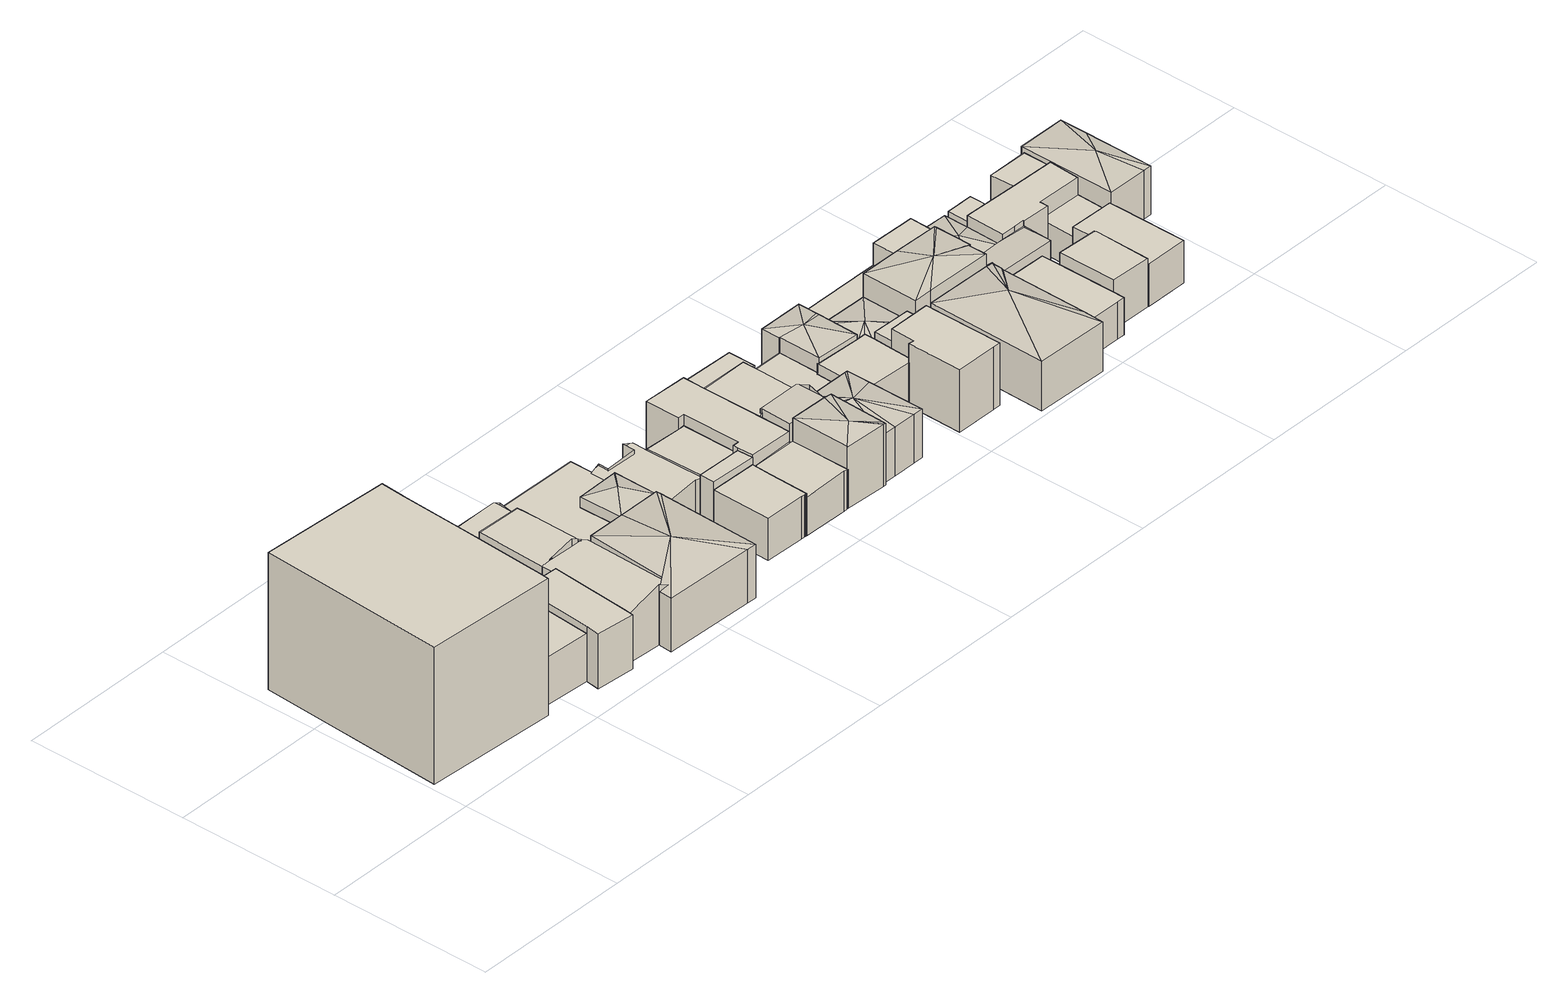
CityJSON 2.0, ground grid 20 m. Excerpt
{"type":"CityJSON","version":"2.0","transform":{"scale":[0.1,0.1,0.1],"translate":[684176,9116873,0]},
"CityObjects":{
"building1":{"type":"Building","attributes":{"Building Type":"Office Building","Roof Shape":"flat","Roof Material":"Asbestos Sheet","Roof Material Code":"4","Roof Direction":"west","Building Height":16.91,"Roof Slope":10.4,"Footprint Area":378.15,"Solar PV Capacity Low":50.99,"Solar PV Capacity High":66.97,"Solar Annual Energy Low":73525,"Solar Annual Energy High":96900,"Suitable PV Area":304.41},"geometry":[{"type":"MultiSurface","lod":"2.2","boundaries":[[[0,1,2,3,4,5,6,7,8]],[[8,7,9,10]],[[7,6,11,9]],[[6,5,12,11]],[[5,4,13,12]],[[4,3,14,13]],[[3,2,15,14]],[[2,1,16,15]],[[1,0,17,16]],[[0,8,10,17]],[[10,9,11,12,13,14,15,16,17]]]}]},
"building2":{"type":"Building","attributes":{"Building Type":"Residential","Roof Shape":"flat","Roof Material":"Concrete Glazed Tile","Roof Material Code":"1","Roof Direction":"west","Building Height":5.93,"Roof Slope":6.7,"Footprint Area":62.79,"Solar PV Capacity Low":7.86,"Solar PV Capacity High":10.33,"Solar Annual Energy Low":11335,"Solar Annual Energy High":14939,"Suitable PV Area":46.93},"geometry":[{"type":"MultiSurface","lod":"2.2","boundaries":[[[18,19,20,3,2,21]],[[21,2,22,23]],[[2,3,24,22]],[[3,20,25,24]],[[20,19,26,25]],[[19,18,27,26]],[[18,21,23,27]],[[23,22,24,25,26,27]]]}]},
"building3":{"type":"Building","attributes":{"Building Type":"Residential","Roof Shape":"gable","Roof Material":"Concrete Glazed Tile","Roof Material Code":"1","Roof Direction":"west","Building Height":7.14,"Roof Slope":30.7,"Footprint Area":51.13,"Solar PV Capacity Low":6.4,"Solar PV Capacity High":8.41,"Solar Annual Energy Low":9231,"Solar Annual Energy High":12165,"Suitable PV Area":38.22},"geometry":[{"type":"MultiSurface","lod":"2.2","boundaries":[[[20,19,28,6,5,4,3]],[[3,4,29,30]],[[4,5,31,29]],[[5,6,32,31]],[[6,28,33,32]],[[28,19,34,33]],[[19,20,35,34]],[[20,3,30,35]],[[30,29,31,32,33,34,35]]]}]},
"building4":{"type":"Building","attributes":{"Building Type":"Residential","Roof Shape":"shed","Roof Material":"Concrete Glazed Tile","Roof Material Code":"1","Roof Direction":"west","Building Height":6.71,"Roof Slope":10.7,"Footprint Area":51.54,"Solar PV Capacity Low":6.45,"Solar PV Capacity High":8.48,"Solar Annual Energy Low":9305,"Solar Annual Energy High":12263,"Suitable PV Area":38.53},"geometry":[{"type":"MultiSurface","lod":"2.2","boundaries":[[[36,37,38,39,40,18,21]],[[21,18,41,42]],[[18,40,43,41]],[[40,39,44,43]],[[39,38,45,44]],[[38,37,46,45]],[[37,36,47,46]],[[36,21,42,47]],[[42,41,43,44,45,46,47]]]}]},
"building5":{"type":"Building","attributes":{"Building Type":"Residential","Roof Shape":"flat","Roof Material":"Concrete Glazed Tile","Roof Material Code":"1","Roof Direction":"west","Building Height":4.11,"Roof Slope":14.9,"Footprint Area":63.39,"Solar PV Capacity Low":7.94,"Solar PV Capacity High":10.42,"Solar Annual Energy Low":11444,"Solar Annual Energy High":15082,"Suitable PV Area":47.38},"geometry":[{"type":"MultiSurface","lod":"2.2","boundaries":[[[40,48,49,50,28,19,18]],[[18,19,51,52]],[[19,28,53,51]],[[28,50,54,53]],[[50,49,55,54]],[[49,48,56,55]],[[48,40,57,56]],[[40,18,52,57]],[[51,53,54,55,56,57,52]]]}]},
"building6":{"type":"Building","attributes":{"Building Type":"Residential","Roof Shape":"gable","Roof Material":"Concrete Glazed Tile","Roof Material Code":"1","Roof Direction":"west","Building Height":5.89,"Roof Slope":33.6,"Footprint Area":78.07,"Solar PV Capacity Low":9.78,"Solar PV Capacity High":12.84,"Solar Annual Energy Low":14096,"Solar Annual Energy High":18577,"Suitable PV Area":58.36},"geometry":[{"type":"MultiSurface","lod":"2.2","boundaries":[[[58,59,60,61,62,48,40,39,38,63,64]],[[64,63,65,66]],[[63,38,67,65]],[[38,39,68,67]],[[39,40,69,68]],[[40,48,70,69]],[[48,62,71,70]],[[62,61,72,71]],[[61,60,73,72]],[[60,59,74,73]],[[59,58,75,74]],[[58,64,66,75]],[[66,65,67,68,69,70,71,72,73,74,75]]]}]},
"building7":{"type":"Building","attributes":{"Building Type":"Residential","Roof Shape":"gable","Roof Material":"Concrete Glazed Tile","Roof Material Code":"1","Roof Direction":"west","Building Height":6.26,"Roof Slope":27.9,"Footprint Area":49.11,"Solar PV Capacity Low":6.15,"Solar PV Capacity High":8.08,"Solar Annual Energy Low":8866,"Solar Annual Energy High":11685,"Suitable PV Area":36.71},"geometry":[{"type":"MultiSurface","lod":"2.2","boundaries":[[[76,77,49,48,62,61,60]],[[60,61,78,79]],[[61,62,80,78]],[[62,48,70,80]],[[48,49,81,70]],[[49,77,82,81]],[[77,76,83,82]],[[76,60,79,83]],[[79,78,80,70,81,82,83]]]}]},
"building8":{"type":"Building","attributes":{"Building Type":"Residential","Roof Shape":"gable","Roof Material":"Concrete Glazed Tile","Roof Material Code":"1","Roof Direction":"west","Building Height":5.26,"Roof Slope":27.5,"Footprint Area":20.61,"Solar PV Capacity Low":2.58,"Solar PV Capacity High":3.39,"Solar Annual Energy Low":3721,"Solar Annual Energy High":4904,"Suitable PV Area":15.41},"geometry":[{"type":"MultiSurface","lod":"2.2","boundaries":[[[77,84,85,86,50,49]],[[49,50,87,88]],[[50,86,89,87]],[[86,85,90,89]],[[85,84,91,90]],[[84,77,92,91]],[[77,49,88,92]],[[88,87,89,90,91,92]]]}]},
"building9":{"type":"Building","attributes":{"Building Type":"Residential","Roof Shape":"hip","Roof Material":"Concrete Glazed Tile","Roof Material Code":"1","Roof Direction":"west","Building Height":6.63,"Roof Slope":21,"Footprint Area":140.24,"Solar PV Capacity Low":17.56,"Solar PV Capacity High":23.06,"Solar Annual Energy Low":25320,"Solar Annual Energy High":33370,"Suitable PV Area":104.83},"geometry":[{"type":"MultiSurface","lod":"2.2","boundaries":[[[93,94,95,58,64,63,96,97,98]],[[98,97,99,100]],[[97,96,101,99]],[[96,63,102,101]],[[63,64,103,102]],[[64,58,104,103]],[[58,95,105,104]],[[95,94,106,105]],[[94,93,107,106]],[[93,98,100,107]],[[100,99,108]],[[99,101,108]],[[101,102,108]],[[102,103,108]],[[103,104,108]],[[104,105,108]],[[105,106,108]],[[106,107,108]],[[107,100,108]]]}]},
"building10":{"type":"Building","attributes":{"Building Type":"Residential","Roof Shape":"flat","Roof Material":"Concrete Glazed Tile","Roof Material Code":"1","Roof Direction":"west","Building Height":5,"Roof Slope":6.4,"Footprint Area":92.75,"Solar PV Capacity Low":11.61,"Solar PV Capacity High":15.25,"Solar Annual Energy Low":16745,"Solar Annual Energy High":22069,"Suitable PV Area":69.33},"geometry":[{"type":"MultiSurface","lod":"2.2","boundaries":[[[84,77,76,60,59,58,95,109,110,111,112]],[[112,111,113,114]],[[111,110,115,113]],[[110,109,116,115]],[[109,95,117,116]],[[95,58,118,117]],[[58,59,119,118]],[[59,60,120,119]],[[60,76,121,120]],[[76,77,122,121]],[[77,84,123,122]],[[84,112,114,123]],[[114,113,115,116,117,118,119,120,121,122,123]]]}]},
"building11":{"type":"Building","attributes":{"Building Type":"Residential","Roof Shape":"hip","Roof Material":"Concrete Glazed Tile","Roof Material Code":"1","Roof Direction":"west","Building Height":6.33,"Roof Slope":27.7,"Footprint Area":29.14,"Solar PV Capacity Low":3.65,"Solar PV Capacity High":4.79,"Solar Annual Energy Low":5261,"Solar Annual Energy High":6933,"Suitable PV Area":21.78},"geometry":[{"type":"MultiSurface","lod":"2.2","boundaries":[[[109,95,94,124,110]],[[110,124,125,126]],[[124,94,127,125]],[[94,95,128,127]],[[95,109,129,128]],[[109,110,126,129]],[[126,125,130]],[[125,127,130]],[[127,128,130]],[[128,129,130]],[[129,126,130]]]}]},
"building12":{"type":"Building","attributes":{"Building Type":"Residential","Roof Shape":"gable","Roof Material":"Clay Tile Shingle","Roof Material Code":"3","Roof Direction":"west","Building Height":4.76,"Roof Slope":27.2,"Footprint Area":54.71,"Solar PV Capacity Low":6.85,"Solar PV Capacity High":9,"Solar Annual Energy Low":9878,"Solar Annual Energy High":13019,"Suitable PV Area":40.9},"geometry":[{"type":"MultiSurface","lod":"2.2","boundaries":[[[131,132,133,111,110,124,94,93,134,135,136,137,138,139]],[[139,138,140,141]],[[138,137,142,140]],[[137,136,143,142]],[[136,135,144,143]],[[135,134,145,144]],[[134,93,146,145]],[[93,94,147,146]],[[94,124,148,147]],[[124,110,149,148]],[[110,111,150,149]],[[111,133,151,150]],[[133,132,152,151]],[[132,131,153,152]],[[131,139,141,153]],[[141,140,142,143,144,145,146,147,148,149,150,151,152,153]]]}]},
"building13":{"type":"Building","attributes":{"Building Type":"Residential","Roof Shape":"flat","Roof Material":"Concrete Glazed Tile","Roof Material Code":"1","Roof Direction":"west","Building Height":5.18,"Roof Slope":8.1,"Footprint Area":42.06,"Solar PV Capacity Low":5.27,"Solar PV Capacity High":6.92,"Solar Annual Energy Low":7593,"Solar Annual Energy High":10008,"Suitable PV Area":31.44},"geometry":[{"type":"MultiSurface","lod":"2.2","boundaries":[[[154,155,156,157,158,159,160,161,162]],[[162,161,163,164]],[[161,160,165,163]],[[160,159,166,165]],[[159,158,167,166]],[[158,157,168,167]],[[157,156,169,168]],[[156,155,170,169]],[[155,154,171,170]],[[154,162,164,171]],[[164,163,165,166,167,168,169,170,171]]]}]},
"building14":{"type":"Building","attributes":{"Building Type":"Residential","Roof Shape":"shed","Roof Material":"Concrete Glazed Tile","Roof Material Code":"1","Roof Direction":"west","Building Height":6.12,"Roof Slope":11.7,"Footprint Area":10.48,"Solar PV Capacity Low":1.31,"Solar PV Capacity High":1.72,"Solar Annual Energy Low":1892,"Solar Annual Energy High":2494,"Suitable PV Area":7.83},"geometry":[{"type":"MultiSurface","lod":"2.2","boundaries":[[[172,154,162,173]],[[173,162,174,175]],[[162,154,176,174]],[[154,172,177,176]],[[172,173,175,177]],[[175,174,176,177]]]}]},
"building15":{"type":"Building","attributes":{"Building Type":"Residential","Roof Shape":"shed","Roof Material":"Concrete Glazed Tile","Roof Material Code":"1","Roof Direction":"west","Building Height":4.96,"Roof Slope":18.1,"Footprint Area":38.51,"Solar PV Capacity Low":4.82,"Solar PV Capacity High":6.33,"Solar Annual Energy Low":6952,"Solar Annual Energy High":9163,"Suitable PV Area":28.78},"geometry":[{"type":"MultiSurface","lod":"2.2","boundaries":[[[178,179,136,135,180,181]],[[181,180,182,183]],[[180,135,184,182]],[[135,136,185,184]],[[136,179,186,185]],[[179,178,187,186]],[[178,181,183,187]],[[183,182,184,185,186,187]]]}]},
"building16":{"type":"Building","attributes":{"Building Type":"Residential","Roof Shape":"gable","Roof Material":"Concrete Glazed Tile","Roof Material Code":"1","Roof Direction":"west","Building Height":4.72,"Roof Slope":25.5,"Footprint Area":44.98,"Solar PV Capacity Low":5.63,"Solar PV Capacity High":7.4,"Solar Annual Energy Low":8120,"Solar Annual Energy High":10702,"Suitable PV Area":33.62},"geometry":[{"type":"MultiSurface","lod":"2.2","boundaries":[[[188,189,190,191,192,162,161,160,159]],[[159,160,193,194]],[[160,161,195,193]],[[161,162,196,195]],[[162,192,197,196]],[[192,191,198,197]],[[191,190,199,198]],[[190,189,200,199]],[[189,188,201,200]],[[188,159,194,201]],[[194,193,195,196,197,198,199,200,201]]]}]},
"building17":{"type":"Building","attributes":{"Building Type":"Residential","Roof Shape":"shed","Roof Material":"Concrete Glazed Tile","Roof Material Code":"1","Roof Direction":"west","Building Height":6.23,"Roof Slope":16.3,"Footprint Area":73.99,"Solar PV Capacity Low":9.26,"Solar PV Capacity High":12.17,"Solar Annual Energy Low":13359,"Solar Annual Energy High":17606,"Suitable PV Area":55.31},"geometry":[{"type":"MultiSurface","lod":"2.2","boundaries":[[[179,178,181,180,173,162,192,202,203,204,205,206]],[[206,205,207,208]],[[205,204,209,207]],[[204,203,210,209]],[[203,202,211,210]],[[202,192,212,211]],[[192,162,213,212]],[[162,173,214,213]],[[173,180,215,214]],[[180,181,216,215]],[[181,178,217,216]],[[178,179,218,217]],[[179,206,208,218]],[[208,207,209,210,211,212,213,214,215,216,217,218]]]}]},
"building18":{"type":"Building","attributes":{"Building Type":"Residential","Roof Shape":"hip","Roof Material":"Concrete Glazed Tile","Roof Material Code":"1","Roof Direction":"west","Building Height":7.6,"Roof Slope":21.7,"Footprint Area":41.13,"Solar PV Capacity Low":5.15,"Solar PV Capacity High":6.76,"Solar Annual Energy Low":7425,"Solar Annual Energy High":9785,"Suitable PV Area":30.74},"geometry":[{"type":"MultiSurface","lod":"2.2","boundaries":[[[219,191,190,189,220,221,222,223]],[[223,222,224,225]],[[222,221,226,224]],[[221,220,227,226]],[[220,189,228,227]],[[189,190,229,228]],[[190,191,230,229]],[[191,219,231,230]],[[219,223,225,231]],[[225,224,232]],[[224,226,232]],[[226,227,232]],[[227,228,232]],[[228,229,232]],[[229,230,232]],[[230,231,232]],[[231,225,232]]]}]},
"building19":{"type":"Building","attributes":{"Building Type":"Residential","Roof Shape":"gable","Roof Material":"Concrete Glazed Tile","Roof Material Code":"1","Roof Direction":"west","Building Height":6.64,"Roof Slope":26.3,"Footprint Area":22.24,"Solar PV Capacity Low":2.79,"Solar PV Capacity High":3.66,"Solar Annual Energy Low":4016,"Solar Annual Energy High":5293,"Suitable PV Area":16.63},"geometry":[{"type":"MultiSurface","lod":"2.2","boundaries":[[[233,234,235,236,237,238,239,240]],[[240,239,241,242]],[[239,238,243,241]],[[238,237,244,243]],[[237,236,245,244]],[[236,235,246,245]],[[235,234,247,246]],[[234,233,248,247]],[[233,240,242,248]],[[242,241,243,244,245,246,247,248]]]}]},
"building20":{"type":"Building","attributes":{"Building Type":"Residential","Roof Shape":"gable","Roof Material":"Concrete Glazed Tile","Roof Material Code":"1","Roof Direction":"west","Building Height":5.93,"Roof Slope":31.3,"Footprint Area":44.15,"Solar PV Capacity Low":5.53,"Solar PV Capacity High":7.26,"Solar Annual Energy Low":7971,"Solar Annual Energy High":10506,"Suitable PV Area":33},"geometry":[{"type":"MultiSurface","lod":"2.2","boundaries":[[[249,203,202,233,240,239]],[[239,240,250,251]],[[240,233,252,250]],[[233,202,253,252]],[[202,203,254,253]],[[203,249,255,254]],[[249,239,251,255]],[[251,250,252,253,254,255]]]}]},
"building21":{"type":"Building","attributes":{"Building Type":"Residential","Roof Shape":"hip","Roof Material":"Concrete Glazed Tile","Roof Material Code":"1","Roof Direction":"west","Building Height":6.01,"Roof Slope":23.4,"Footprint Area":57.97,"Solar PV Capacity Low":7.26,"Solar PV Capacity High":9.53,"Solar Annual Energy Low":10465,"Solar Annual Energy High":13793,"Suitable PV Area":43.33},"geometry":[{"type":"MultiSurface","lod":"2.2","boundaries":[[[256,257,237,236,235,219,223,222,258,259,260,261,262]],[[262,261,263,264]],[[261,260,265,263]],[[260,259,266,265]],[[259,258,267,266]],[[258,222,268,267]],[[222,223,269,268]],[[223,219,270,269]],[[219,235,271,270]],[[235,236,272,271]],[[236,237,273,272]],[[237,257,274,273]],[[257,256,275,274]],[[256,262,264,275]],[[264,263,276]],[[263,265,276]],[[265,266,276]],[[266,267,276]],[[267,268,276]],[[268,269,276]],[[269,270,276]],[[270,271,276]],[[271,272,276]],[[272,273,276]],[[273,274,276]],[[274,275,276]],[[275,264,276]]]}]},
"building22":{"type":"Building","attributes":{"Building Type":"Residential","Roof Shape":"shed","Roof Material":"Concrete Glazed Tile","Roof Material Code":"1","Roof Direction":"west","Building Height":4.53,"Roof Slope":10.6,"Footprint Area":27.62,"Solar PV Capacity Low":3.46,"Solar PV Capacity High":4.54,"Solar Annual Energy Low":4986,"Solar Annual Energy High":6571,"Suitable PV Area":20.64},"geometry":[{"type":"MultiSurface","lod":"2.2","boundaries":[[[277,205,204,203,249,278,279]],[[279,278,280,281]],[[278,249,282,280]],[[249,203,283,282]],[[203,204,284,283]],[[204,205,285,284]],[[205,277,286,285]],[[277,279,281,286]],[[281,280,282,283,284,285,286]]]}]},
"building23":{"type":"Building","attributes":{"Building Type":"Residential","Roof Shape":"flat","Roof Material":"Concrete Glazed Tile","Roof Material Code":"1","Roof Direction":"west","Building Height":4.04,"Roof Slope":13,"Footprint Area":49.06,"Solar PV Capacity Low":6.14,"Solar PV Capacity High":8.07,"Solar Annual Energy Low":8857,"Solar Annual Energy High":11673,"Suitable PV Area":36.67},"geometry":[{"type":"MultiSurface","lod":"2.2","boundaries":[[[287,288,278,249,239,238,237,257,256,289,290]],[[290,289,291,292]],[[289,256,293,291]],[[256,257,294,293]],[[257,237,295,294]],[[237,238,296,295]],[[238,239,297,296]],[[239,249,298,297]],[[249,278,299,298]],[[278,288,300,299]],[[288,287,301,300]],[[287,290,292,301]],[[292,291,293,294,295,296,297,298,299,300,301]]]}]},
"building24":{"type":"Building","attributes":{"Building Type":"Residential","Roof Shape":"flat","Roof Material":"Concrete Glazed Tile","Roof Material Code":"1","Roof Direction":"west","Building Height":5.33,"Roof Slope":8.5,"Footprint Area":43.99,"Solar PV Capacity Low":5.51,"Solar PV Capacity High":7.23,"Solar Annual Energy Low":7943,"Solar Annual Energy High":10468,"Suitable PV Area":32.88},"geometry":[{"type":"MultiSurface","lod":"2.2","boundaries":[[[256,262,261,302,303,304,305,306,307,290,289]],[[289,290,308,309]],[[290,307,310,308]],[[307,306,311,310]],[[306,305,312,311]],[[305,304,313,312]],[[304,303,314,313]],[[303,302,315,314]],[[302,261,316,315]],[[261,262,317,316]],[[262,256,318,317]],[[256,289,309,318]],[[309,308,310,311,312,313,314,315,316,317,318]]]}]},
"building25":{"type":"Building","attributes":{"Building Type":"Residential","Roof Shape":"hip","Roof Material":"Concrete Glazed Tile","Roof Material Code":"1","Roof Direction":"west","Building Height":5.86,"Roof Slope":26,"Footprint Area":42.3,"Solar PV Capacity Low":5.3,"Solar PV Capacity High":6.96,"Solar Annual Energy Low":7636,"Solar Annual Energy High":10064,"Suitable PV Area":31.62},"geometry":[{"type":"MultiSurface","lod":"2.2","boundaries":[[[319,288,287,290,307,320,321,322]],[[322,321,323,324]],[[321,320,325,323]],[[320,307,326,325]],[[307,290,327,326]],[[290,287,328,327]],[[287,288,329,328]],[[288,319,330,329]],[[319,322,324,330]],[[324,323,331]],[[323,325,331]],[[325,326,331]],[[326,327,331]],[[327,328,331]],[[328,329,331]],[[329,330,331]],[[330,324,331]]]}]},
"building26":{"type":"Building","attributes":{"Building Type":"Residential","Roof Shape":"flat","Roof Material":"Concrete Glazed Tile","Roof Material Code":"1","Roof Direction":"west","Building Height":7.67,"Roof Slope":12.9,"Footprint Area":56.59,"Solar PV Capacity Low":7.08,"Solar PV Capacity High":9.31,"Solar Annual Energy Low":10216,"Solar Annual Energy High":13464,"Suitable PV Area":42.3},"geometry":[{"type":"MultiSurface","lod":"2.2","boundaries":[[[332,304,303,302,333,334,335,336]],[[336,335,337,338]],[[335,334,339,337]],[[334,333,340,339]],[[333,302,341,340]],[[302,303,342,341]],[[303,304,343,342]],[[304,332,344,343]],[[332,336,338,344]],[[338,337,339,340,341,342,343,344]]]}]},
"building27":{"type":"Building","attributes":{"Building Type":"Residential","Roof Shape":"flat","Roof Material":"Concrete Glazed Tile","Roof Material Code":"1","Roof Direction":"west","Building Height":6.24,"Roof Slope":14.5,"Footprint Area":10.73,"Solar PV Capacity Low":1.34,"Solar PV Capacity High":1.77,"Solar Annual Energy Low":1938,"Solar Annual Energy High":2554,"Suitable PV Area":8.02},"geometry":[{"type":"MultiSurface","lod":"2.2","boundaries":[[[305,304,332,345,346,347]],[[347,346,348,349]],[[346,345,350,348]],[[345,332,351,350]],[[332,304,352,351]],[[304,305,353,352]],[[305,347,349,353]],[[349,348,350,351,352,353]]]}]},
"building28":{"type":"Building","attributes":{"Building Type":"Residential","Roof Shape":"hip","Roof Material":"Concrete Glazed Tile","Roof Material Code":"1","Roof Direction":"west","Building Height":4.7,"Roof Slope":28.1,"Footprint Area":38.56,"Solar PV Capacity Low":4.83,"Solar PV Capacity High":6.34,"Solar Annual Energy Low":6962,"Solar Annual Energy High":9175,"Suitable PV Area":28.82},"geometry":[{"type":"MultiSurface","lod":"2.2","boundaries":[[[321,320,307,306,305,347,345,346,354,355,356,357]],[[357,356,358,359]],[[356,355,360,358]],[[355,354,361,360]],[[354,346,362,361]],[[346,345,363,362]],[[345,347,364,363]],[[347,305,365,364]],[[305,306,366,365]],[[306,307,367,366]],[[307,320,368,367]],[[320,321,369,368]],[[321,357,359,369]],[[359,358,370]],[[358,360,370]],[[360,361,370]],[[361,362,370]],[[362,363,370]],[[363,364,370]],[[364,365,370]],[[365,366,370]],[[366,367,370]],[[367,368,370]],[[368,369,370]],[[369,359,370]]]}]},
"building29":{"type":"Building","attributes":{"Building Type":"Residential","Roof Shape":"flat","Roof Material":"Concrete Glazed Tile","Roof Material Code":"1","Roof Direction":"west","Building Height":4.28,"Roof Slope":12.8,"Footprint Area":35.56,"Solar PV Capacity Low":4.45,"Solar PV Capacity High":5.85,"Solar Annual Energy Low":6420,"Solar Annual Energy High":8461,"Suitable PV Area":26.58},"geometry":[{"type":"MultiSurface","lod":"2.2","boundaries":[[[357,356,355,371,372,373,374]],[[374,373,375,376]],[[373,372,377,375]],[[372,371,378,377]],[[371,355,379,378]],[[355,356,380,379]],[[356,357,381,380]],[[357,374,376,381]],[[376,375,377,378,379,380,381]]]}]},
"building30":{"type":"Building","attributes":{"Building Type":"Residential","Roof Shape":"hip","Roof Material":"Concrete Glazed Tile","Roof Material Code":"1","Roof Direction":"west","Building Height":6.1,"Roof Slope":23.3,"Footprint Area":136.14,"Solar PV Capacity Low":17.05,"Solar PV Capacity High":22.39,"Solar Annual Energy Low":24579,"Solar Annual Energy High":32393,"Suitable PV Area":101.76},"geometry":[{"type":"MultiSurface","lod":"2.2","boundaries":[[[382,383,384,385,386,387,388,389]],[[389,388,390,391]],[[388,387,392,390]],[[387,386,393,392]],[[386,385,394,393]],[[385,384,395,394]],[[384,383,396,395]],[[383,382,397,396]],[[382,389,391,397]],[[391,390,398]],[[390,392,398]],[[392,393,398]],[[393,394,398]],[[394,395,398]],[[395,396,398]],[[396,397,398]],[[397,391,398]]]}]},
"building31":{"type":"Building","attributes":{"Building Type":"Residential","Roof Shape":"hip","Roof Material":"Concrete Glazed Tile","Roof Material Code":"1","Roof Direction":"west","Building Height":7.56,"Roof Slope":21.9,"Footprint Area":75.05,"Solar PV Capacity Low":9.4,"Solar PV Capacity High":12.34,"Solar Annual Energy Low":13549,"Solar Annual Energy High":17857,"Suitable PV Area":56.1},"geometry":[{"type":"MultiSurface","lod":"2.2","boundaries":[[[372,355,399,389,388,400,401,402,403]],[[403,402,404,405]],[[402,401,406,404]],[[401,400,407,406]],[[400,388,408,407]],[[388,389,409,408]],[[389,399,410,409]],[[399,355,411,410]],[[355,372,412,411]],[[372,403,405,412]],[[405,404,413]],[[404,406,413]],[[406,407,413]],[[407,408,413]],[[408,409,413]],[[409,410,413]],[[410,411,413]],[[411,412,413]],[[412,405,413]]]}]},
"building32":{"type":"Building","attributes":{"Building Type":"Residential","Roof Shape":"flat","Roof Material":"Concrete Glazed Tile","Roof Material Code":"1","Roof Direction":"west","Building Height":7.03,"Roof Slope":14.7,"Footprint Area":17.88,"Solar PV Capacity Low":2.24,"Solar PV Capacity High":2.94,"Solar Annual Energy Low":3229,"Solar Annual Energy High":4256,"Suitable PV Area":13.37},"geometry":[{"type":"MultiSurface","lod":"2.2","boundaries":[[[403,414,373,371,372]],[[372,371,415,416]],[[371,373,417,415]],[[373,414,418,417]],[[414,403,419,418]],[[403,372,416,419]],[[416,415,417,418,419]]]}]},
"building33":{"type":"Building","attributes":{"Building Type":"Residential","Roof Shape":"flat","Roof Material":"Concrete Glazed Tile","Roof Material Code":"1","Roof Direction":"west","Building Height":4.63,"Roof Slope":14.8,"Footprint Area":64.66,"Solar PV Capacity Low":8.1,"Solar PV Capacity High":10.63,"Solar Annual Energy Low":11674,"Solar Annual Energy High":15385,"Suitable PV Area":48.33},"geometry":[{"type":"MultiSurface","lod":"2.2","boundaries":[[[385,384,420,421,422,423,424]],[[424,423,425,426]],[[423,422,427,425]],[[422,421,428,427]],[[421,420,429,428]],[[420,384,430,429]],[[384,385,431,430]],[[385,424,426,431]],[[426,425,427,428,429,430,431]]]}]},
"building34":{"type":"Building","attributes":{"Building Type":"Residential","Roof Shape":"gable","Roof Material":"Concrete Glazed Tile","Roof Material Code":"1","Roof Direction":"west","Building Height":5.44,"Roof Slope":34.4,"Footprint Area":28.57,"Solar PV Capacity Low":3.58,"Solar PV Capacity High":4.7,"Solar Annual Energy Low":5158,"Solar Annual Energy High":6798,"Suitable PV Area":21.36},"geometry":[{"type":"MultiSurface","lod":"2.2","boundaries":[[[388,387,386,432,433,434,435,401,400]],[[400,401,436,437]],[[401,435,438,436]],[[435,434,439,438]],[[434,433,440,439]],[[433,432,441,440]],[[432,386,442,441]],[[386,387,443,442]],[[387,388,444,443]],[[388,400,437,444]],[[437,436,438,439,440,441,442,443,444]]]}]},
"building35":{"type":"Building","attributes":{"Building Type":"Residential","Roof Shape":"hip","Roof Material":"Concrete Glazed Tile","Roof Material Code":"1","Roof Direction":"west","Building Height":4.73,"Roof Slope":22.9,"Footprint Area":39.17,"Solar PV Capacity Low":4.9,"Solar PV Capacity High":6.44,"Solar Annual Energy Low":7072,"Solar Annual Energy High":9320,"Suitable PV Area":29.28},"geometry":[{"type":"MultiSurface","lod":"2.2","boundaries":[[[414,401,435,445,446]],[[446,445,447,448]],[[445,435,449,447]],[[435,401,450,449]],[[401,414,451,450]],[[414,446,448,451]],[[448,447,452]],[[447,449,452]],[[449,450,452]],[[450,451,452]],[[451,448,452]]]}]},
"building36":{"type":"Building","attributes":{"Building Type":"Residential","Roof Shape":"shed","Roof Material":"Concrete Glazed Tile","Roof Material Code":"1","Roof Direction":"west","Building Height":5.95,"Roof Slope":11.2,"Footprint Area":36.75,"Solar PV Capacity Low":4.6,"Solar PV Capacity High":6.04,"Solar Annual Energy Low":6635,"Solar Annual Energy High":8744,"Suitable PV Area":27.47},"geometry":[{"type":"MultiSurface","lod":"2.2","boundaries":[[[453,423,422,454,455]],[[455,454,456,457]],[[454,422,458,456]],[[422,423,459,458]],[[423,453,460,459]],[[453,455,457,460]],[[457,456,458,459,460]]]}]},
"building37":{"type":"Building","attributes":{"Building Type":"Residential","Roof Shape":"shed","Roof Material":"Concrete Glazed Tile","Roof Material Code":"1","Roof Direction":"west","Building Height":5.05,"Roof Slope":16.6,"Footprint Area":9.18,"Solar PV Capacity Low":1.15,"Solar PV Capacity High":1.51,"Solar Annual Energy Low":1657,"Solar Annual Energy High":2184,"Suitable PV Area":6.86},"geometry":[{"type":"MultiSurface","lod":"2.2","boundaries":[[[461,462,463,464]],[[464,463,465,466]],[[463,462,467,465]],[[462,461,468,467]],[[461,464,466,468]],[[466,465,467,468]]]}]},
"building38":{"type":"Building","attributes":{"Building Type":"Residential","Roof Shape":"flat","Roof Material":"Concrete Glazed Tile","Roof Material Code":"1","Roof Direction":"west","Building Height":5.25,"Roof Slope":6.3,"Footprint Area":53.75,"Solar PV Capacity Low":6.73,"Solar PV Capacity High":8.84,"Solar Annual Energy Low":9703,"Solar Annual Energy High":12788,"Suitable PV Area":40.17},"geometry":[{"type":"MultiSurface","lod":"2.2","boundaries":[[[469,453,455,454,470,471,472,473]],[[473,472,474,475]],[[472,471,476,474]],[[471,470,477,476]],[[470,454,478,477]],[[454,455,479,478]],[[455,453,480,479]],[[453,469,481,480]],[[469,473,475,481]],[[475,474,476,477,478,479,480,481]]]}]},
"building39":{"type":"Building","attributes":{"Building Type":"Residential","Roof Shape":"flat","Roof Material":"Concrete Glazed Tile","Roof Material Code":"1","Roof Direction":"west","Building Height":6.11,"Roof Slope":13.4,"Footprint Area":52.93,"Solar PV Capacity Low":6.63,"Solar PV Capacity High":8.7,"Solar Annual Energy Low":9556,"Solar Annual Energy High":12594,"Suitable PV Area":39.56},"geometry":[{"type":"MultiSurface","lod":"2.2","boundaries":[[[482,483,484,445,435,485,433,434,486,487,488]],[[488,487,489,490]],[[487,486,491,489]],[[486,434,492,491]],[[434,433,493,492]],[[433,485,494,493]],[[485,435,495,494]],[[435,445,496,495]],[[445,484,497,496]],[[484,483,498,497]],[[483,482,499,498]],[[482,488,490,499]],[[490,489,491,492,493,494,495,496,497,498,499]]]}]},
"building40":{"type":"Building","attributes":{"Building Type":"Residential","Roof Shape":"flat","Roof Material":"Concrete Glazed Tile","Roof Material Code":"1","Roof Direction":"west","Building Height":4.03,"Roof Slope":12.7,"Footprint Area":24.9,"Solar PV Capacity Low":3.12,"Solar PV Capacity High":4.1,"Solar Annual Energy Low":4496,"Solar Annual Energy High":5926,"Suitable PV Area":18.62},"geometry":[{"type":"MultiSurface","lod":"2.2","boundaries":[[[486,469,473,500,501,488,487]],[[487,488,502,503]],[[488,501,504,502]],[[501,500,505,504]],[[500,473,506,505]],[[473,469,507,506]],[[469,486,508,507]],[[486,487,503,508]],[[503,502,504,505,506,507,508]]]}]},
"building41":{"type":"Building","attributes":{"Building Type":"Residential","Roof Shape":"gable","Roof Material":"Concrete Glazed Tile","Roof Material Code":"1","Roof Direction":"west","Building Height":5.93,"Roof Slope":30.4,"Footprint Area":16.32,"Solar PV Capacity Low":2.04,"Solar PV Capacity High":2.68,"Solar Annual Energy Low":2947,"Solar Annual Energy High":3883,"Suitable PV Area":12.2},"geometry":[{"type":"MultiSurface","lod":"2.2","boundaries":[[[509,484,483,510]],[[510,483,511,512]],[[483,484,513,511]],[[484,509,514,513]],[[509,510,512,514]],[[512,511,513,514]]]}]},
"building42":{"type":"Building","attributes":{"Building Type":"Residential","Roof Shape":"hip","Roof Material":"Concrete Glazed Tile","Roof Material Code":"1","Roof Direction":"west","Building Height":6,"Roof Slope":21.1,"Footprint Area":71.15,"Solar PV Capacity Low":8.91,"Solar PV Capacity High":11.7,"Solar Annual Energy Low":12845,"Solar Annual Energy High":16929,"Suitable PV Area":53.18},"geometry":[{"type":"MultiSurface","lod":"2.2","boundaries":[[[515,516,517,518,519,520]],[[520,519,521,522]],[[519,518,523,521]],[[518,517,524,523]],[[517,516,525,524]],[[516,515,526,525]],[[515,520,522,526]],[[522,521,527]],[[521,523,527]],[[523,524,527]],[[524,525,527]],[[525,526,527]],[[526,522,527]]]}]}
},
"vertices":[
[8,48,0],[171,39,0],[172,52,0],[177,141,0],[178,158,0],[182,240,0],[182,241,0],[184,270,0],[21,279,0],[184,270,169],[21,279,169],[182,241,169],[182,240,169],[178,158,169],[177,141,169],[172,52,169],[171,39,169],[8,48,169],
[247,138,0],[229,139,0],[198,140,0],[240,48,0],[172,52,59],[240,48,59],[177,141,59],[198,140,59],[229,139,59],[247,138,59],
[232,239,0],[178,158,72],[177,141,71],[182,240,74],[182,241,74],[232,239,71],[229,139,73],[198,140,83],
[238,31,0],[286,27,0],[287,37,0],[295,137,0],[293,137,0],[247,138,68],[240,48,68],[293,137,67],[295,137,67],[287,37,67],[286,27,67],[238,31,68],
[293,153,0],[295,238,0],[289,238,0],[229,139,41],[247,138,41],[232,239,41],[289,238,41],[295,238,41],[293,153,41],[293,137,41],
[361,148,0],[361,152,0],[351,152,0],[346,152,0],[337,152,0],[334,34,0],[353,33,0],[334,34,75],[353,33,64],[287,37,59],[295,137,64],[293,137,63],[293,153,63],[337,152,73],[346,152,68],[351,152,65],[361,152,59],[361,148,59],
[352,231,0],[352,237,0],[346,152,66],[351,152,63],[337,152,70],[295,238,64],[352,237,63],[352,231,63],
[353,261,0],[353,269,0],[289,270,0],[289,238,53],[295,238,53],[289,270,53],[353,269,53],[353,261,57],[352,237,53],
[461,142,0],[461,148,0],[408,148,0],[333,17,0],[446,14,0],[458,14,0],[446,14,66],[458,14,66],[333,17,66],[334,34,66],[353,33,66],[361,148,66],[408,148,66],[461,148,66],[461,142,66],[402,78,76],
[407,202,0],[460,203,0],[460,233,0],[460,260,0],[460,233,50],[460,260,50],[460,203,50],[407,202,50],[408,148,50],[361,148,50],[361,152,50],[351,152,50],[352,231,50],[352,237,50],[353,261,50],
[461,203,0],[461,203,63],[460,203,63],[461,148,63],[408,148,63],[407,202,63],[440,181,68],
[510,220,0],[472,221,0],[472,234,0],[515,143,0],[527,144,0],[525,216,0],[525,221,0],[525,235,0],[510,235,0],[525,235,49],[510,235,56],[525,221,49],[525,216,49],[527,144,48],[515,143,53],[461,142,48],[461,148,48],[461,203,48],[460,203,48],[460,233,48],[472,234,53],[472,221,53],[510,220,56],
[515,119,0],[514,46,0],[564,45,0],[568,45,0],[570,45,0],[571,45,0],[572,93,0],[573,116,0],[573,118,0],[573,116,52],[573,118,52],[572,93,52],[571,45,52],[570,45,52],[568,45,52],[564,45,52],[514,46,52],[515,119,52],
[515,137,0],[572,137,0],[573,118,61],[572,137,61],[515,119,62],[515,137,62],
[580,215,0],[572,215,0],[572,143,0],[580,143,0],[572,143,50],[580,143,50],[527,144,51],[525,216,51],[572,215,50],[580,215,50],
[627,44,0],[632,44,0],[633,44,0],[634,118,0],[629,118,0],[572,93,48],[571,45,47],[573,116,48],[573,118,48],[629,118,49],[634,118,47],[633,44,48],[632,44,48],[627,44,50],
[629,158,0],[629,233,0],[629,258,0],[628,258,0],[572,258,0],[628,258,62],[572,258,64],[629,258,62],[629,233,62],[629,158,62],[629,118,62],[573,118,64],[572,137,64],[572,143,64],[580,143,64],[580,215,64],[572,215,64],
[681,117,0],[685,42,0],[688,42,0],[688,45,0],[690,116,0],[688,45,76],[690,116,76],[688,42,76],[685,42,76],[632,44,76],[633,44,76],[634,118,76],[681,117,76],[662,68,81],
[634,158,0],[634,122,0],[681,121,0],[689,121,0],[689,144,0],[689,157,0],[689,161,0],[635,162,0],[689,161,67],[635,162,66],[689,157,69],[689,144,74],[689,121,66],[681,121,66],[634,122,67],[634,158,68],
[691,233,0],[635,162,63],[689,161,60],[634,158,63],[629,158,59],[629,233,59],[691,233,59],
[743,144,0],[691,144,0],[706,45,0],[735,45,0],[747,45,0],[747,115,0],[747,144,0],[747,115,60],[747,144,60],[747,45,60],[735,45,60],[706,45,60],[688,45,60],[690,116,60],[681,117,60],[681,121,60],[689,121,60],[689,144,60],[691,144,60],[743,144,60],[710,104,66],
[628,268,0],[709,233,0],[709,267,0],[709,233,45],[709,267,45],[691,233,45],[629,233,46],[629,258,46],[628,258,46],[628,268,46],
[747,233,0],[746,233,0],[744,181,0],[746,180,0],[744,181,40],[746,180,40],[743,144,40],[691,144,40],[689,144,40],[689,157,40],[689,161,40],[691,233,40],[709,233,40],[746,233,40],[747,233,40],
[805,113,0],[811,112,0],[812,142,0],[813,165,0],[813,178,0],[801,178,0],[746,180,53],[744,181,53],[801,178,53],[813,178,53],[813,165,53],[812,142,53],[811,112,53],[805,113,53],[747,115,53],[747,144,53],[743,144,53],
[746,256,0],[802,229,0],[802,233,0],[802,256,0],[802,233,59],[802,256,59],[802,229,59],[801,178,59],[746,180,59],[747,233,59],[746,233,59],[746,256,59],[774,225,64],
[861,142,0],[804,45,0],[856,45,0],[865,45,0],[865,142,0],[865,45,77],[865,142,77],[856,45,77],[804,45,77],[805,113,77],[811,112,77],[812,142,77],[861,142,77],
[861,161,0],[861,160,0],[861,164,0],[861,160,62],[861,164,62],[861,161,62],[861,142,62],[812,142,62],[813,165,62],
[865,160,0],[866,226,0],[805,227,0],[805,233,0],[805,227,47],[805,233,47],[866,226,47],[865,160,47],[861,160,47],[861,161,47],[861,164,47],[813,165,47],[813,178,47],[801,178,47],[802,229,47],[802,233,47],[830,193,53],
[918,226,0],[917,226,0],[918,258,0],[805,258,0],[918,258,43],[805,258,43],[917,226,43],[918,226,43],[866,226,43],[805,227,43],[805,233,43],
[885,7,0],[976,5,0],[977,30,0],[978,139,0],[979,142,0],[979,154,0],[971,155,0],[888,156,0],[971,155,61],[888,156,61],[979,154,61],[979,142,61],[978,139,61],[977,30,61],[976,5,61],[885,7,61],[947,105,69],
[865,156,0],[971,178,0],[973,178,0],[973,223,0],[973,225,0],[973,223,76],[973,225,76],[973,178,76],[971,178,76],[971,155,76],[888,156,76],[865,156,76],[866,226,76],[917,226,76],[929,188,81],
[974,257,0],[918,226,70],[917,226,70],[918,258,70],[974,257,70],[973,225,70],
[1027,30,0],[1037,30,0],[1037,44,0],[1037,115,0],[1037,138,0],[1037,115,46],[1037,138,46],[1037,44,46],[1037,30,46],[1027,30,46],[977,30,46],[978,139,46],
[1054,142,0],[1054,178,0],[1054,177,0],[1023,178,0],[973,178,54],[971,178,54],[1023,178,55],[1054,177,55],[1054,178,55],[1054,142,54],[979,142,55],[979,154,62],[971,155,62],
[1024,226,0],[1024,256,0],[1024,226,47],[1024,256,47],[1023,178,47],[973,178,47],[974,257,47],[1002,218,52],
[1088,114,0],[1088,43,0],[1090,113,0],[1088,43,60],[1090,113,59],[1037,44,61],[1037,115,61],[1088,114,60],
[1027,227,0],[1061,227,0],[1061,254,0],[1027,254,0],[1061,254,51],[1027,254,51],[1061,227,51],[1027,227,51],
[1088,142,0],[1090,43,0],[1143,43,0],[1143,126,0],[1143,141,0],[1143,126,52],[1143,141,52],[1143,43,52],[1090,43,52],[1088,43,52],[1090,113,52],[1088,114,52],[1088,142,52],
[1147,223,0],[1144,223,0],[1093,224,0],[1041,178,0],[1089,176,0],[1089,186,0],[1145,185,0],[1089,186,61],[1145,185,61],[1089,176,61],[1054,177,61],[1054,178,61],[1041,178,61],[1023,178,61],[1024,226,61],[1093,224,61],[1144,223,61],[1147,223,61],
[1144,141,0],[1145,175,0],[1145,185,40],[1089,186,40],[1145,175,40],[1144,141,40],[1143,141,40],[1088,142,40],[1089,176,40],
[1093,255,0],[1144,255,0],[1144,223,59],[1144,255,59],[1093,224,60],[1093,255,59],
[1149,144,0],[1199,144,0],[1209,144,0],[1209,230,0],[1209,263,0],[1149,263,0],[1209,263,60],[1149,263,60],[1209,230,60],[1209,144,60],[1199,144,60],[1149,144,60],[1187,198,65]
]}
